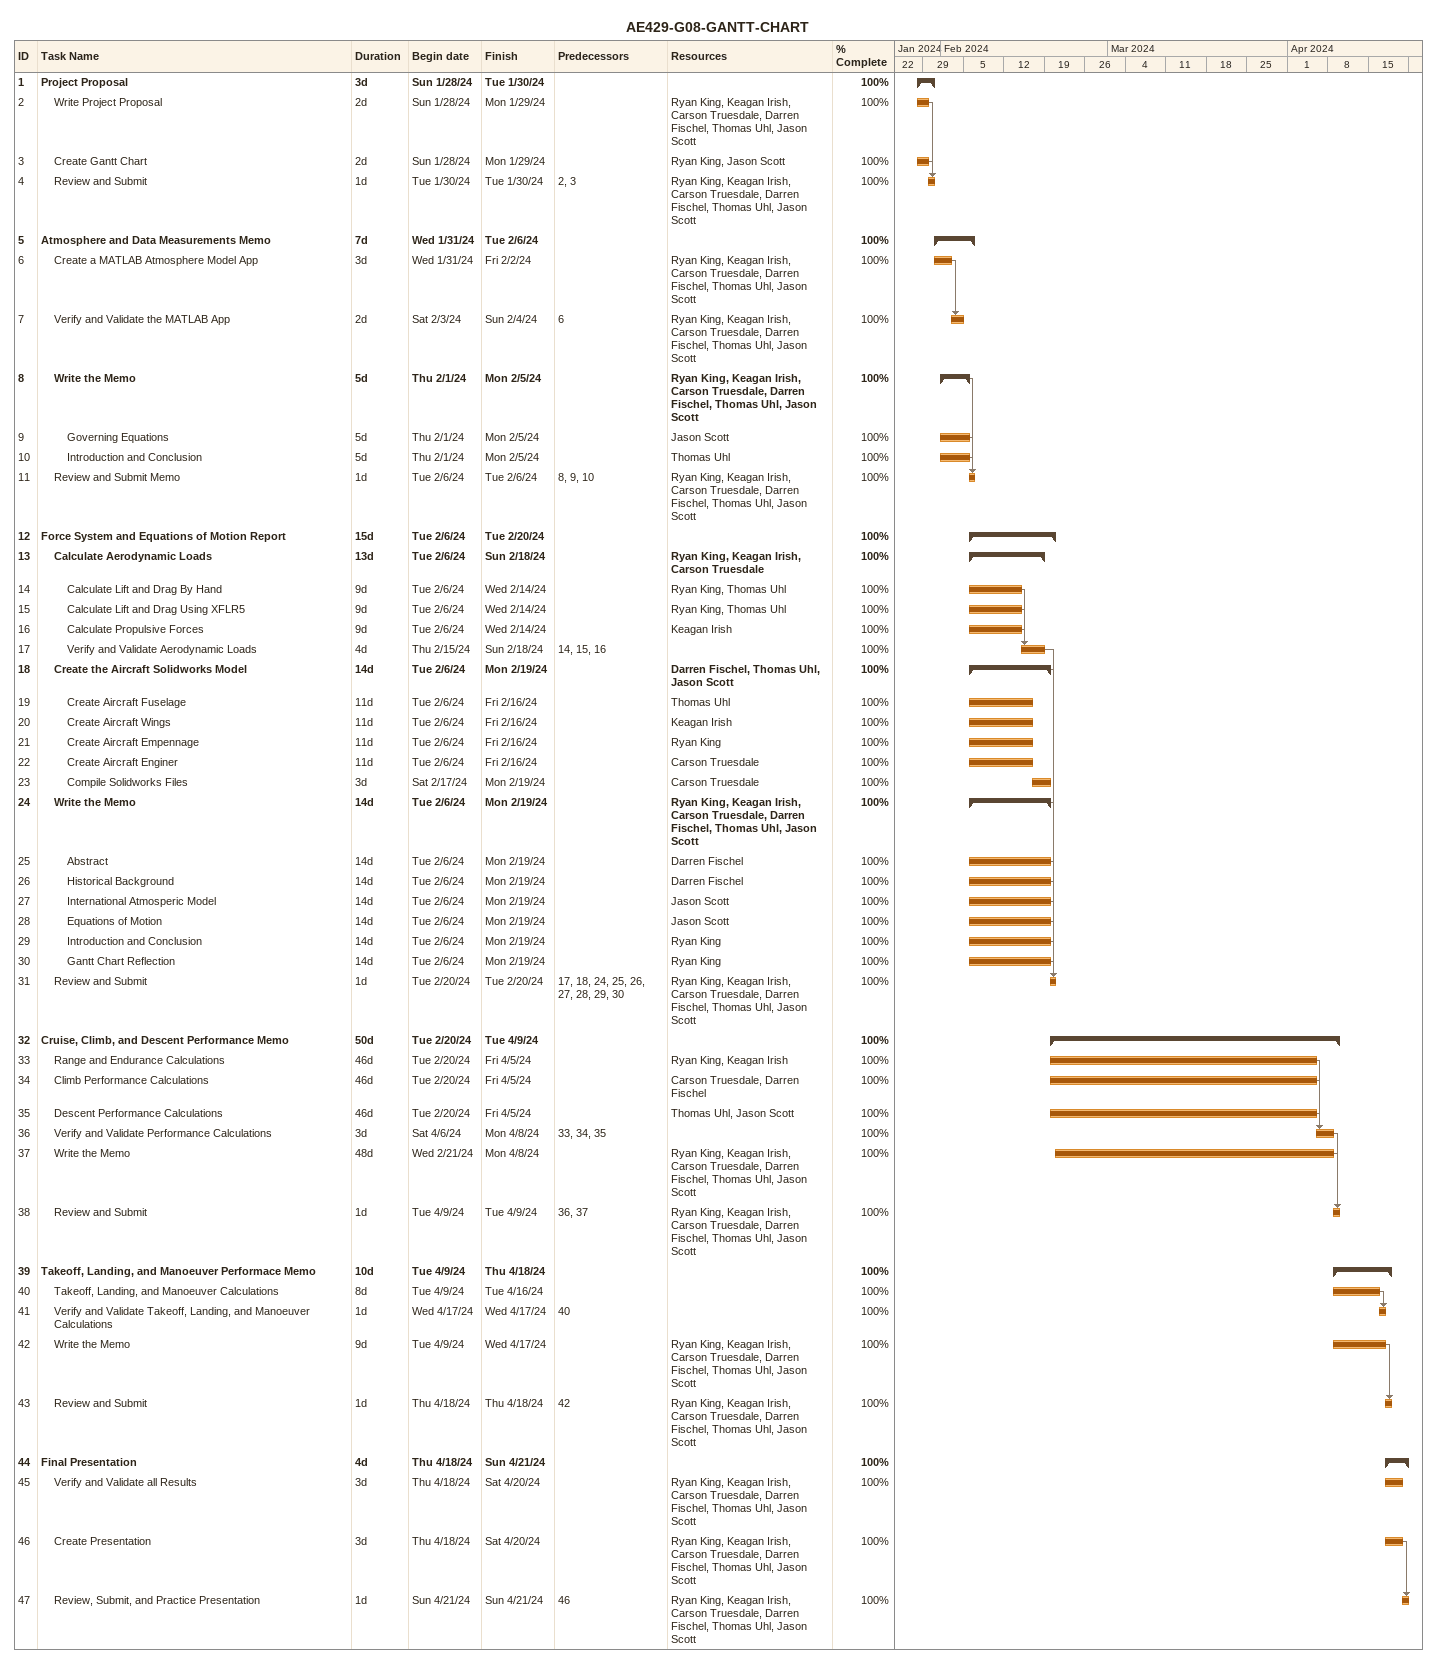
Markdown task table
AE429-G08-GANTT-CHART

| ID | Level | Task | Duration | Start | Finish | Predecessors | Resources | % complete |
|---|---|---|---|---|---|---|---|---|
| 1 | 1 | **Project Proposal** | 3d | 2024-01-28 | 2024-01-30 |  |  | 100 |
| 2 | 2 | Write Project Proposal | 2d | 2024-01-28 | 2024-01-29 |  | Ryan King, Keagan Irish, Carson Truesdale, Darren Fischel, Thomas Uhl, Jason Scott | 100 |
| 3 | 2 | Create Gantt Chart | 2d | 2024-01-28 | 2024-01-29 |  | Ryan King, Jason Scott | 100 |
| 4 | 2 | Review and Submit | 1d | 2024-01-30 | 2024-01-30 | 2, 3 | Ryan King, Keagan Irish, Carson Truesdale, Darren Fischel, Thomas Uhl, Jason Scott | 100 |
| 5 | 1 | **Atmosphere and Data Measurements Memo** | 7d | 2024-01-31 | 2024-02-06 |  |  | 100 |
| 6 | 2 | Create a MATLAB Atmosphere Model App | 3d | 2024-01-31 | 2024-02-02 |  | Ryan King, Keagan Irish, Carson Truesdale, Darren Fischel, Thomas Uhl, Jason Scott | 100 |
| 7 | 2 | Verify and Validate the MATLAB App | 2d | 2024-02-03 | 2024-02-04 | 6 | Ryan King, Keagan Irish, Carson Truesdale, Darren Fischel, Thomas Uhl, Jason Scott | 100 |
| 8 | 2 | **Write the Memo** | 5d | 2024-02-01 | 2024-02-05 |  | Ryan King, Keagan Irish, Carson Truesdale, Darren Fischel, Thomas Uhl, Jason Scott | 100 |
| 9 | 3 | Governing Equations | 5d | 2024-02-01 | 2024-02-05 |  | Jason Scott | 100 |
| 10 | 3 | Introduction and Conclusion | 5d | 2024-02-01 | 2024-02-05 |  | Thomas Uhl | 100 |
| 11 | 2 | Review and Submit Memo | 1d | 2024-02-06 | 2024-02-06 | 8, 9, 10 | Ryan King, Keagan Irish, Carson Truesdale, Darren Fischel, Thomas Uhl, Jason Scott | 100 |
| 12 | 1 | **Force System and Equations of Motion Report** | 15d | 2024-02-06 | 2024-02-20 |  |  | 100 |
| 13 | 2 | **Calculate Aerodynamic Loads** | 13d | 2024-02-06 | 2024-02-18 |  | Ryan King, Keagan Irish, Carson Truesdale | 100 |
| 14 | 3 | Calculate Lift and Drag By Hand | 9d | 2024-02-06 | 2024-02-14 |  | Ryan King, Thomas Uhl | 100 |
| 15 | 3 | Calculate Lift and Drag Using XFLR5 | 9d | 2024-02-06 | 2024-02-14 |  | Ryan King, Thomas Uhl | 100 |
| 16 | 3 | Calculate Propulsive Forces | 9d | 2024-02-06 | 2024-02-14 |  | Keagan Irish | 100 |
| 17 | 3 | Verify and Validate Aerodynamic Loads | 4d | 2024-02-15 | 2024-02-18 | 14, 15, 16 |  | 100 |
| 18 | 2 | **Create the Aircraft Solidworks Model** | 14d | 2024-02-06 | 2024-02-19 |  | Darren Fischel, Thomas Uhl, Jason Scott | 100 |
| 19 | 3 | Create Aircraft Fuselage | 11d | 2024-02-06 | 2024-02-16 |  | Thomas Uhl | 100 |
| 20 | 3 | Create Aircraft Wings | 11d | 2024-02-06 | 2024-02-16 |  | Keagan Irish | 100 |
| 21 | 3 | Create Aircraft Empennage | 11d | 2024-02-06 | 2024-02-16 |  | Ryan King | 100 |
| 22 | 3 | Create Aircraft Enginer | 11d | 2024-02-06 | 2024-02-16 |  | Carson Truesdale | 100 |
| 23 | 3 | Compile Solidworks Files | 3d | 2024-02-17 | 2024-02-19 |  | Carson Truesdale | 100 |
| 24 | 2 | **Write the Memo** | 14d | 2024-02-06 | 2024-02-19 |  | Ryan King, Keagan Irish, Carson Truesdale, Darren Fischel, Thomas Uhl, Jason Scott | 100 |
| 25 | 3 | Abstract | 14d | 2024-02-06 | 2024-02-19 |  | Darren Fischel | 100 |
| 26 | 3 | Historical Background | 14d | 2024-02-06 | 2024-02-19 |  | Darren Fischel | 100 |
| 27 | 3 | International Atmosperic Model | 14d | 2024-02-06 | 2024-02-19 |  | Jason Scott | 100 |
| 28 | 3 | Equations of Motion | 14d | 2024-02-06 | 2024-02-19 |  | Jason Scott | 100 |
| 29 | 3 | Introduction and Conclusion | 14d | 2024-02-06 | 2024-02-19 |  | Ryan King | 100 |
| 30 | 3 | Gantt Chart Reflection | 14d | 2024-02-06 | 2024-02-19 |  | Ryan King | 100 |
| 31 | 2 | Review and Submit | 1d | 2024-02-20 | 2024-02-20 | 17, 18, 24, 25, 26, 27, 28, 29, 30 | Ryan King, Keagan Irish, Carson Truesdale, Darren Fischel, Thomas Uhl, Jason Scott | 100 |
| 32 | 1 | **Cruise, Climb, and Descent Performance Memo** | 50d | 2024-02-20 | 2024-04-09 |  |  | 100 |
| 33 | 2 | Range and Endurance Calculations | 46d | 2024-02-20 | 2024-04-05 |  | Ryan King, Keagan Irish | 100 |
| 34 | 2 | Climb Performance Calculations | 46d | 2024-02-20 | 2024-04-05 |  | Carson Truesdale, Darren Fischel | 100 |
| 35 | 2 | Descent Performance Calculations | 46d | 2024-02-20 | 2024-04-05 |  | Thomas Uhl, Jason Scott | 100 |
| 36 | 2 | Verify and Validate Performance Calculations | 3d | 2024-04-06 | 2024-04-08 | 33, 34, 35 |  | 100 |
| 37 | 2 | Write the Memo | 48d | 2024-02-21 | 2024-04-08 |  | Ryan King, Keagan Irish, Carson Truesdale, Darren Fischel, Thomas Uhl, Jason Scott | 100 |
| 38 | 2 | Review and Submit | 1d | 2024-04-09 | 2024-04-09 | 36, 37 | Ryan King, Keagan Irish, Carson Truesdale, Darren Fischel, Thomas Uhl, Jason Scott | 100 |
| 39 | 1 | **Takeoff, Landing, and Manoeuver Performace Memo** | 10d | 2024-04-09 | 2024-04-18 |  |  | 100 |
| 40 | 2 | Takeoff, Landing, and Manoeuver Calculations | 8d | 2024-04-09 | 2024-04-16 |  |  | 100 |
| 41 | 2 | Verify and Validate Takeoff, Landing, and Manoeuver Calculations | 1d | 2024-04-17 | 2024-04-17 | 40 |  | 100 |
| 42 | 2 | Write the Memo | 9d | 2024-04-09 | 2024-04-17 |  | Ryan King, Keagan Irish, Carson Truesdale, Darren Fischel, Thomas Uhl, Jason Scott | 100 |
| 43 | 2 | Review and Submit | 1d | 2024-04-18 | 2024-04-18 | 42 | Ryan King, Keagan Irish, Carson Truesdale, Darren Fischel, Thomas Uhl, Jason Scott | 100 |
| 44 | 1 | **Final Presentation** | 4d | 2024-04-18 | 2024-04-21 |  |  | 100 |
| 45 | 2 | Verify and Validate all Results | 3d | 2024-04-18 | 2024-04-20 |  | Ryan King, Keagan Irish, Carson Truesdale, Darren Fischel, Thomas Uhl, Jason Scott | 100 |
| 46 | 2 | Create Presentation | 3d | 2024-04-18 | 2024-04-20 |  | Ryan King, Keagan Irish, Carson Truesdale, Darren Fischel, Thomas Uhl, Jason Scott | 100 |
| 47 | 2 | Review, Submit, and Practice Presentation | 1d | 2024-04-21 | 2024-04-21 | 46 | Ryan King, Keagan Irish, Carson Truesdale, Darren Fischel, Thomas Uhl, Jason Scott | 100 |
